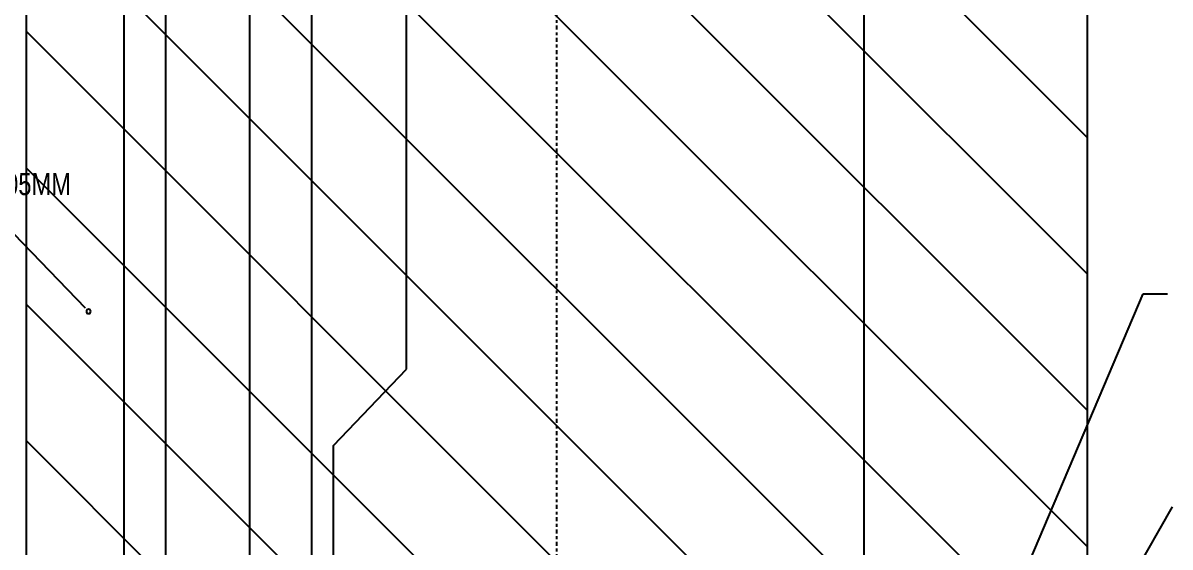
# Model space of a CAD drawing. Header units: inches. Extents: x 0 to 173, y 0 to 112.
# Drawn here: x 85.49 to 126.57, y 69.46 to 88.23 of the extents above; entities that cross this region are included whole.
import ezdxf

# ---------------------------------------------------------------- set-up
doc = ezdxf.new("R2010")
doc.units = ezdxf.units.IN
doc.header["$LTSCALE"] = 0.374
doc.header["$MEASUREMENT"] = 0
doc.linetypes.add('CENTER', pattern=[0.6, 0.375, -0.075, 0.075, -0.075])
for name, color, linetype in [('TIU14065-00684-01_DXF_DIMENSION', 7, 'CONTINUOUS'), ('TIU14065-00684-01_DXF_TEXT', 7, 'CONTINUOUS'), ('TIU14065-00684-01_FP_DXF_AXIS', 7, 'CONTINUOUS'), ('TIU14065-006DXF_CONTINUOUS_LINE', 7, 'CONTINUOUS')]:
    doc.layers.add(name, color=color, linetype=linetype)
doc.styles.get("Standard").update_dxf_attribs({"font": 'txt', "width": 0.8})

msp = doc.modelspace()

# ---------------------------------------------------------------- linework, layer by layer
at = {"layer": 'TIU14065-00684-01_DXF_DIMENSION', "color": 2, "linetype": 'Continuous'}
for p, q in [((85.616, 60.791), (85.616, 93.924)), ((89.116, 61.749), (89.116, 93.924)), ((90.616, 53.739), (90.616, 93.924)), ((95.841, 52.416), (95.841, 93.924)), ((99.229, 75.829), (99.229, 93.924)), ((93.616, 56.705), (93.616, 93.559)), ((115.616, 55.505), (115.616, 92.087)), ((115.908, 55.664), (125.604, 78.526)), ((125.604, 78.526), (126.477, 78.526)), ((96.616, 73.103), (99.229, 75.829)), ((96.616, 25.291), (96.616, 73.103)), ((120.837, 60.731), (126.664, 70.903))]:
    msp.add_line(p, q, dxfattribs=at)
at = {"layer": 'TIU14065-00684-01_DXF_TEXT', "color": 2, "linetype": 'Continuous'}
msp.add_line((87.734, 78.016), (82.162, 83.786), dxfattribs=at)
for start, end in [(0, 180), (180, 0)]:
    msp.add_arc((87.844, 77.901), 0.0794, start, end, dxfattribs=at)
at = {"layer": 'TIU14065-00684-01_FP_DXF_AXIS', "color": 7, "linetype": 'CENTER'}
msp.add_line((104.616, 43.973), (104.616, 90.932), dxfattribs=at)
at = {"layer": 'TIU14065-006DXF_CONTINUOUS_LINE', "color": 7, "linetype": 'Continuous'}
for p, q in [((85.616, 60.473), (85.616, 90.263)), ((123.616, 60.473), (123.616, 90.263))]:
    msp.add_line(p, q, dxfattribs=at)
at = {"layer": 'TIU14065-006DXF_CONTINUOUS_LINE', "color": 2, "linetype": 'Continuous'}
for p, q in [((115.451, 62.973), (88.161, 90.263)), ((120.336, 62.973), (93.046, 90.263)), ((123.616, 64.579), (97.932, 90.263)), ((123.616, 69.464), (102.817, 90.263)), ((123.616, 74.349), (107.702, 90.263)), ((123.616, 79.235), (112.587, 90.263)), ((123.616, 84.12), (117.473, 90.263)), ((110.566, 62.973), (85.616, 87.923)), ((105.68, 62.973), (85.616, 83.038)), ((100.795, 62.973), (85.616, 78.153)), ((95.91, 62.973), (85.616, 73.267))]:
    msp.add_line(p, q, dxfattribs=at)

# ---------------------------------------------------------------- texts
at = {"layer": 'TIU14065-00684-01_DXF_TEXT', "color": 2, "width": 0.8}
msp.add_text('MAX COMPONENT HEIGHT: 1.05MM', height=0.79375, dxfattribs=at).set_placement((72.637, 82.066))

doc.saveas('drawing.dxf')
